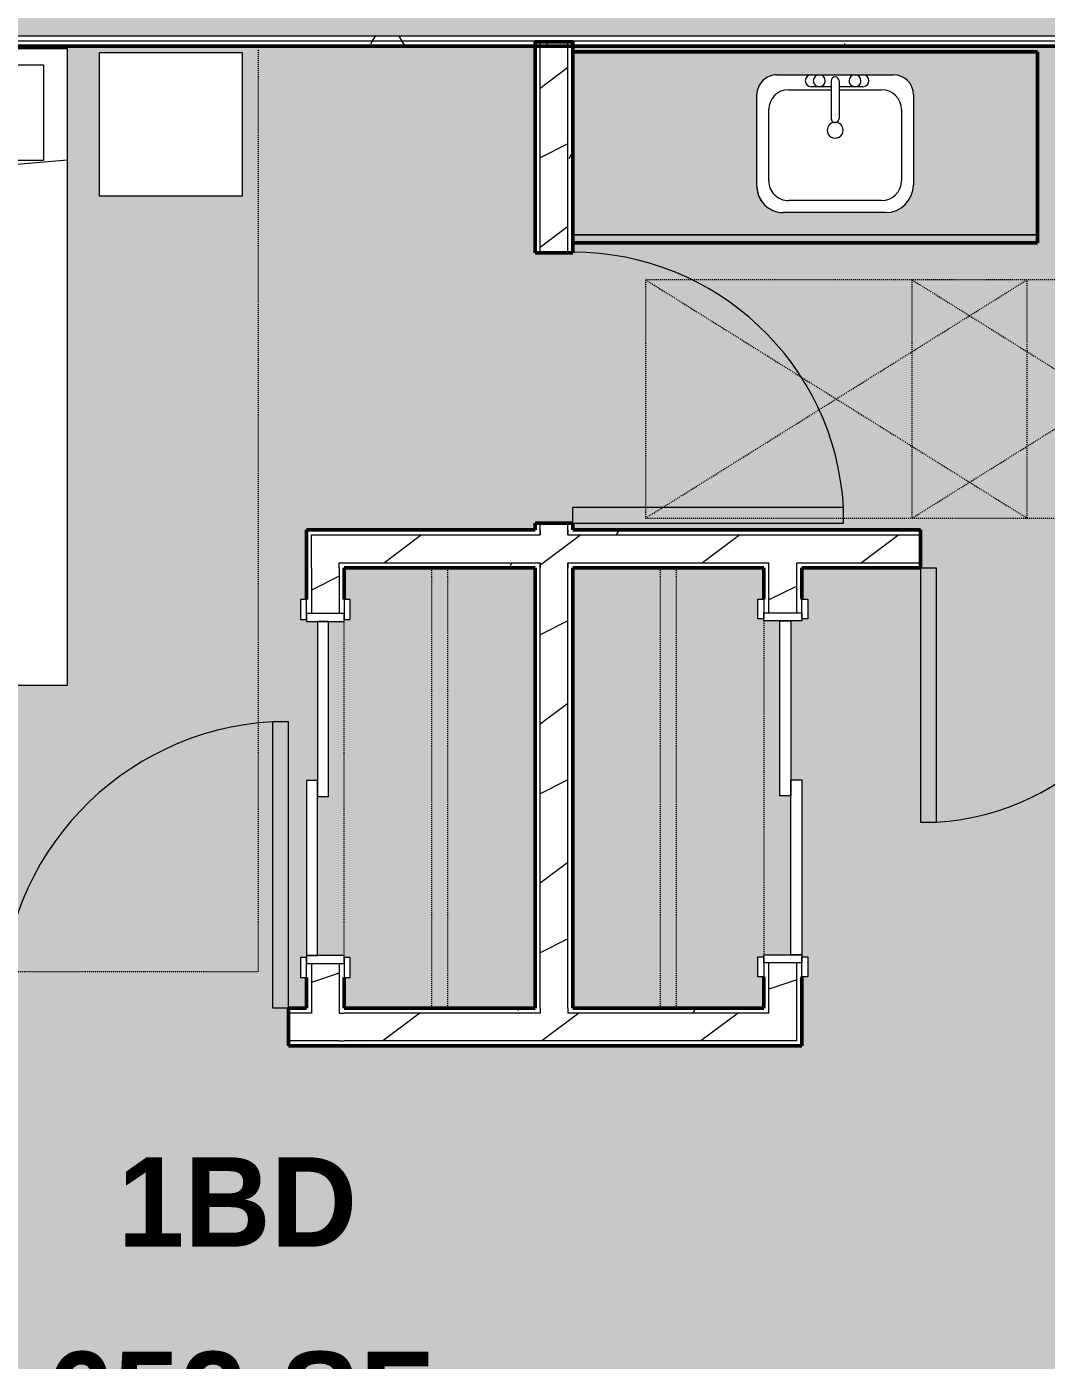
# Model space of a CAD drawing. Header units: inches. Extents: x -4294 to -464, y 9706 to 12475.
# Drawn here: x -3681 to -3552.9, y 10669.9 to 10837.6 of the extents above; entities that cross this region are included whole.
import ezdxf

# ---------------------------------------------------------------- set-up
doc = ezdxf.new("R2010")
doc.units = ezdxf.units.IN
doc.header["$MEASUREMENT"] = 0
doc.linetypes.add('Dash', pattern=[0.25, 0.125, -0.125])
for name, color, linetype, lineweight in [('0-1', 7, 'Continuous', 5), ('0-3', 90, 'Continuous', 13), ('A-ANNO-DIMS', 211, 'Continuous', 9), ('A-ANNO-DIMS-120', 211, 'Continuous', 9), ('A-AREA-IDEN', 2, 'Continuous', 9), ('A-AREA-PATT-6', 41, 'Continuous', 9), ('A-DOOR-1', 7, 'Continuous', 9), ('A-DOOR-2', 130, 'Continuous', 20), ('A-DOOR-FRAM-1', 130, 'Continuous', 20), ('A-GENM-HDLN-1', 7, 'Dash', 9), ('A-WALL', 113, 'Continuous', 13), ('A-WALL-3', 250, 'Continuous', 50), ('A-WALL-4', 90, 'Continuous', 13), ('A-WALL-PATT-1', 7, 'Continuous', 9), ('A-WALL-PATT-2', 8, 'Continuous', 9), ('A-WALL-PATT-5', 111, 'Continuous', 9), ('I-FURN-2', 7, 'Continuous', 9), ('I-FURN-HDLN-1', 7, 'Dash', 9), ('I-WALL-2', 2, 'Continuous', 50), ('P-SANR-FIXT-1', 7, 'Continuous', 9), ('Q-CASE-1', 53, 'Continuous', 9), ('Q-CASE-2', 250, 'Continuous', 50), ('Q-CASE-3', 7, 'Continuous', 9), ('Q-CASE-HDLN-1', 7, 'Dash', 9)]:
    doc.layers.add(name, color=color, linetype=linetype, lineweight=lineweight)
doc.styles.add('Century Gothic', font='ufonts.com_century-gothic.ttf', dxfattribs={"height": 11.25})
doc.styles.add('Century Gothic_B', font='GOTHICB.TTF', dxfattribs={"height": 11.25})
doc.dimstyles.new('OD__1_8__Tol__', dxfattribs={"dimscale": 12, "dimtxt": 11.746893, "dimasz": 1.25, "dimexe": 0.9375, "dimexo": 0.625, "dimgap": 0.15625, "dimtad": 1, "dimdec": 3, "dimrnd": 0.125, "dimzin": 3, "dimdsep": 46, "dimlunit": 4, "dimtxsty": 'Century Gothic', "dimblk1": 'OBLIQUE', "dimblk2": 'OBLIQUE', "dimsah": 1, "dimcen": 0.09, "dimdle": 0.9375, "dimazin": 0, "dimtfac": 1, "dimtdec": 4, "dimtix": 1, "dimtmove": 0, "dimatfit": 3, "dimfxl": 1, "dimtvp": 1, "dimtfill": 1, "dimfrac": 2, "dimtolj": 1, "dimtzin": 0, "dimarcsym": 2})
pattern_1 = [(0, (0, 0), (38.4, 9.6), [1.584, -27.216, 1.584, -27.216, -153.6]), (0, (0, 0), (38.4, 9.6), [-57.6, 1.584, -56.016, 1.584, -27.216, -67.2]), (0, (0, 0), (38.4, 9.6), [-144, 1.584, -17.616, 1.584, -46.416]), (120, (14.4, 4.8), (-27.513844, 28.4553755), [1.584, -27.216, 1.584, -27.216, -153.6]), (120, (14.4, 4.8), (-27.513844, 28.4553755), [-57.6, 1.584, -56.016, 1.584, -27.216, -67.2]), (120, (14.4, 4.8), (-27.513844, 28.4553755), [-144, 1.584, -17.616, 1.584, -46.416]), (240, (19.2, 24), (-10.886156, -38.0553755), [1.584, -27.216, 1.584, -27.216, -153.6]), (240, (19.2, 24), (-10.886156, -38.0553755), [-57.6, 1.584, -56.016, 1.584, -27.216, -67.2]), (240, (19.2, 24), (-10.886156, -38.0553755), [-144, 1.584, -17.616, 1.584, -46.416])]
pattern_2 = [(216.87, (7.997, 19.992), (59.9755286, 39.9843071), [9.996, -89.964]), (206.565, (19.992, 13.994), (-19.991807, -19.992219), [22.352, -22.352]), (198.435, (19.992, 3.998), (-39.983821, -19.991955), [12.644, -50.576])]

# ---------------------------------------------------------------- blocks, each defined once
blk = doc.blocks.new('Single-Flush - 32_ x 84_-1372862-FLOOR PLAN - 1ST FLOOR')
at = {"layer": 'A-DOOR-1'}
blk.add_arc((16, 2.37), 32.07, 93.5759, 180, dxfattribs=at)
at = {"layer": 'A-DOOR-2'}
for p, q in [((14, 2.37), (14, 34.38)), ((16, 34.38), (14, 34.38)), ((16, 2.37), (16, 34.38)), ((16, 2.37), (14, 2.37))]:
    blk.add_line(p, q, dxfattribs=at)
blk = doc.blocks.new('Bed-Standard - King 78_ x 80_-1242963-FLOOR PLAN - 1ST FLOOR')
at = {"layer": 'I-FURN-2'}
for p, q in [((49.69, 38.2), (-28.31, 38.2)), ((-28.31, 38.2), (-28.31, -41.8)), ((49.69, -41.8), (49.69, 38.2)), ((-25.31, 36.2), (-25.31, 24.2)), ((-25.31, 36.2), (46.69, 36.2)), ((46.69, 36.2), (46.69, 24.2)), ((49.69, 24.2), (-28.31, 17.63)), ((-25.31, 24.2), (46.69, 24.2)), ((-28.31, -41.8), (49.69, -41.8))]:
    blk.add_line(p, q, dxfattribs=at)
at = {"layer": 'I-FURN-HDLN-1'}
for p, q in [((-64.31, 38.2), (-64.31, -14.48)), ((73.69, -77.8), (73.69, 38.2)), ((-64.31, -21.24), (-64.31, -51.24)), ((-64.31, -58.68), (-64.31, -77.8)), ((-64.31, -77.8), (73.69, -77.8))]:
    blk.add_line(p, q, dxfattribs=at)
blk = doc.blocks.new('Table-Night Stand - 18_ x 18_ x 24_-1352623-FLOOR PLAN - 1ST FLOOR')
at = {"layer": 'I-FURN-2'}
for p, q in [((18.15, 18), (0.15, 18)), ((0.15, 18), (0.15, 0)), ((18.15, 0), (18.15, 18)), ((0.15, 0), (18.15, 0))]:
    blk.add_line(p, q, dxfattribs=at)
blk = doc.blocks.new('Single-Flush - 36_ x 84_-1372839-FLOOR PLAN - 1ST FLOOR')
at = {"layer": 'A-DOOR-1'}
blk.add_arc((18, 2.37), 36.07, 93.1789, 180, dxfattribs=at)
at = {"layer": 'A-DOOR-2'}
for p, q in [((16, 2.37), (16, 38.39)), ((18, 38.39), (16, 38.39)), ((18, 2.37), (18, 38.39)), ((18, 2.37), (16, 2.37))]:
    blk.add_line(p, q, dxfattribs=at)
blk = doc.blocks.new('FOLDING_SLIDING CLOSET - 42_ x 80_-1372832-FLOOR PLAN - 1ST FLOOR')
at = {"layer": 'A-DOOR-1'}
for p, q in [((-21.25, 3), (-23.75, 3)), ((-23.75, 3), (-23.75, 2.25)), ((-23.75, 2.25), (-21.25, 2.25)), ((-21.25, 2.25), (-21.25, 3)), ((23.75, 3), (21.25, 3)), ((21.25, 3), (21.25, 2.25)), ((21.25, 2.25), (23.75, 2.25)), ((23.75, 2.25), (23.75, 3)), ((-21.25, -2.5), (-23.75, -2.5)), ((-23.75, -2.5), (-23.75, -3.25)), ((-23.75, -3.25), (-21.25, -3.25)), ((-21.25, -3.25), (-21.25, -2.5)), ((23.75, -2.5), (21.25, -2.5)), ((21.25, -2.5), (21.25, -3.25)), ((21.25, -3.25), (23.75, -3.25)), ((23.75, -3.25), (23.75, -2.5))]:
    blk.add_line(p, q, dxfattribs=at)
at = {"layer": 'A-DOOR-2'}
for p, q in [((1, 2.25), (-21, 2.25)), ((-21, 2.25), (-21, 0.87)), ((1, 0.87), (1, 2.25)), ((-21, 0.87), (1, 0.87)), ((21, 0.87), (-1, 0.87)), ((-1, 0.87), (-1, -0.5)), ((21, -0.5), (21, 0.87)), ((-1, -0.5), (21, -0.5))]:
    blk.add_line(p, q, dxfattribs=at)
at = {"layer": 'A-DOOR-FRAM-1'}
for p, q in [((-21, 2.25), (-22, 2.25)), ((-22, 2.25), (-22, -2.5)), ((-21, -2.5), (-21, 2.25)), ((21, 2.25), (21, -2.5)), ((22, 2.25), (21, 2.25)), ((22, -2.5), (22, 2.25)), ((-22, -2.5), (-21, -2.5)), ((21, -2.5), (22, -2.5))]:
    blk.add_line(p, q, dxfattribs=at)
blk = doc.blocks.new('OD_CW_Closet - OD_CW_Closet-1896142-FLOOR PLAN - 1ST FLOOR')
at = {"layer": 'Q-CASE-HDLN-1'}
for p, q in [((0.74, -24), (0.74, 0)), ((0.74, 0), (4.61, 0)), ((7.36, 0), (49.36, 0)), ((52.11, 0), (56.11, 0)), ((56.11, 0), (56.11, -24)), ((0.74, -11), (56.11, -11)), ((0.74, -13), (56.11, -13)), ((56.11, -24), (0.74, -24))]:
    blk.add_line(p, q, dxfattribs=at)
blk = doc.blocks.new('FOLDING_SLIDING CLOSET - 42_ x 80_-1372841-FLOOR PLAN - 1ST FLOOR')
at = {"layer": 'A-DOOR-1'}
for p, q in [((-23.75, 3.25), (-21.25, 3.25)), ((-23.75, 2.5), (-23.75, 3.25)), ((-21.25, 2.5), (-23.75, 2.5)), ((-21.25, 3.25), (-21.25, 2.5)), ((21.25, 3.25), (23.75, 3.25)), ((21.25, 2.5), (21.25, 3.25)), ((23.75, 2.5), (21.25, 2.5)), ((23.75, 3.25), (23.75, 2.5)), ((-23.75, -2.25), (-21.25, -2.25)), ((-23.75, -3), (-23.75, -2.25)), ((-21.25, -3), (-23.75, -3)), ((-21.25, -2.25), (-21.25, -3)), ((21.25, -2.25), (23.75, -2.25)), ((21.25, -3), (21.25, -2.25)), ((23.75, -3), (21.25, -3)), ((23.75, -2.25), (23.75, -3))]:
    blk.add_line(p, q, dxfattribs=at)
at = {"layer": 'A-DOOR-2'}
for p, q in [((-1, 0.5), (21, 0.5)), ((-1, -0.88), (-1, 0.5)), ((21, 0.5), (21, -0.88)), ((-21, -0.88), (1, -0.88)), ((-21, -2.25), (-21, -0.88)), ((21, -0.88), (-1, -0.88)), ((1, -0.88), (1, -2.25)), ((1, -2.25), (-21, -2.25))]:
    blk.add_line(p, q, dxfattribs=at)
at = {"layer": 'A-DOOR-FRAM-1'}
for p, q in [((-22, 2.5), (-21, 2.5)), ((-22, -2.25), (-22, 2.5)), ((-21, 2.5), (-21, -2.25)), ((21, 2.5), (22, 2.5)), ((21, -2.25), (21, 2.5)), ((22, 2.5), (22, -2.25)), ((-21, -2.25), (-22, -2.25)), ((22, -2.25), (21, -2.25))]:
    blk.add_line(p, q, dxfattribs=at)
blk = doc.blocks.new('OD_CW_Closet - OD_CW_Closet-V16-FLOOR PLAN - 1ST FLOOR')
at = {"layer": 'Q-CASE-HDLN-1'}
for p, q in [((0.74, -24), (0.74, 0)), ((0.74, 0), (56.11, 0)), ((56.11, 0), (56.11, -24)), ((0.74, -11), (56.11, -11)), ((0.74, -13), (56.11, -13)), ((4.68, -24), (0.74, -24)), ((49.43, -24), (7.43, -24)), ((56.11, -24), (52.18, -24))]:
    blk.add_line(p, q, dxfattribs=at)
blk = doc.blocks.new('M_Sink Vanity-Square - 500 x 440mm-1372835-FLOOR PLAN - 1ST FLOOR')
at = {"layer": 'P-SANR-FIXT-1'}
for p, q in [((-5.72, 10.23), (7.14, 10.23)), ((-5.72, 10.23), (7.14, 10.23)), ((-5.22, 8.73), (6.46, 8.73)), ((-9.22, -4.59), (-9.22, 6.73)), ((-9.22, -4.59), (-9.22, 6.73)), ((10.46, 6.91), (10.46, -4.59)), ((10.46, 6.91), (10.46, -4.59)), ((-7.72, -2.72), (-7.72, 6.23)), ((8.96, 6.23), (8.96, -2.72)), ((0.12, -6.33), (0.12, -1.59)), ((1.12, -6.33), (1.12, -1.59)), ((0.12, -5.22), (-5.22, -5.22)), ((-2.88, -5.59), (0.12, -5.59)), ((6.46, -5.22), (1.12, -5.22)), ((1.12, -5.59), (3.62, -5.59)), ((7.96, -7.09), (-6.72, -7.09)), ((7.96, -7.09), (-6.72, -7.09)), ((3.62, -7.09), (-2.88, -7.09))]:
    blk.add_line(p, q, dxfattribs=at)
for centre, radius, start, end in [((-5.72, 6.73), 3.5, 90, 180), ((-5.72, 6.73), 3.5, 90, 180), ((7.14, 6.91), 3.32, 0, 90), ((7.14, 6.91), 3.32, 360, 90), ((-5.22, 6.23), 2.5, 90, 180), ((6.46, 6.23), 2.5, 360, 90), ((0.62, -0.13), 1, 360, 180), ((0.62, -0.13), 1, 180, 0), ((0.62, -1.59), 0.5, 360, 180), ((-5.22, -2.72), 2.5, 180, 270), ((6.46, -2.72), 2.5, 270, 360), ((-6.72, -4.59), 2.5, 180, 270), ((-6.72, -4.59), 2.5, 180, 270), ((7.96, -4.59), 2.5, 270, 0), ((7.96, -4.59), 2.5, 270, 0), ((-2.88, -6.34), 0.75, 90, 270), ((-1.88, -6.34), 0.75, 360, 180), ((-1.88, -6.34), 0.75, 180, 0), ((0.62, -6.33), 0.5, 180, 0), ((2.62, -6.34), 0.75, 0, 180), ((2.62, -6.34), 0.75, 180, 0), ((3.62, -6.34), 0.75, 270, 90)]:
    blk.add_arc(centre, radius, start, end, dxfattribs=at)
blk = doc.blocks.new('OD_CW_Base Cabinet - OD_CW_Base Cabinet-V77-FLOOR PLAN - 1ST FLOOR')
at = {"layer": 'Q-CASE-1'}
h = blk.add_hatch(color=256, dxfattribs=at)
h.paths.add_polyline_path([(0.74, 1), (59.14, 1), (59.14, 24), (0.74, 24), (0.74, 3.8)], flags=0)
h.paths.add_polyline_path([(40.03, 3.8), (27.17, 3.8), (26.31, 3.92), (25.51, 4.25), (24.82, 4.77), (24.29, 5.46), (23.96, 6.26), (23.85, 7.12), (23.85, 18.63), (23.93, 19.27), (24.18, 19.88), (24.58, 20.39), (25.1, 20.79), (25.7, 21.04), (26.35, 21.13), (41.03, 21.13), (41.68, 21.04), (42.28, 20.79), (42.8, 20.39), (43.2, 19.88), (43.45, 19.27), (43.53, 18.63), (43.53, 7.3), (43.41, 6.4), (43.06, 5.55), (42.51, 4.83), (41.78, 4.27), (40.94, 3.92)], flags=0)
blk.add_hatch(color=256, dxfattribs=at).paths.add_polyline_path([(53.08, 0), (59.14, 0), (59.14, 1), (0.74, 1), (0.74, 0)], flags=0)
at = {"layer": 'Q-CASE-2'}
for p, q in [((59.14, 24), (0.74, 24)), ((59.14, 0), (59.14, 24)), ((0.74, 0), (59.14, 0))]:
    blk.add_line(p, q, dxfattribs=at)
at = {"layer": 'Q-CASE-3'}
for p, q in [((0.74, 24), (59.14, 24)), ((59.14, 24), (59.14, 1)), ((0.74, 1), (59.14, 1)), ((59.14, 1), (0.74, 1)), ((59.14, 0), (0.74, 0)), ((59.14, 1), (59.14, 0))]:
    blk.add_line(p, q, dxfattribs=at)
blk = doc.blocks.new('ADA Clearances - 30_x48_-V73-FLOOR PLAN - 1ST FLOOR')
at = {"layer": 'A-GENM-HDLN-1'}
for p, q in [((15, -24), (-15, 24)), ((-15, -24), (15, 24)), ((15, 24), (-15, 24)), ((-15, 24), (-15, 14.12)), ((15, -24), (15, 24)), ((-15, 5.48), (-15, -24)), ((-15, -24), (15, -24))]:
    blk.add_line(p, q, dxfattribs=at)
blk = doc.blocks.new('ADA Clearances - 30_x48_-V32-FLOOR PLAN - 1ST FLOOR')
at = {"layer": 'A-GENM-HDLN-1'}
for p, q in [((15, -24), (-15, 24)), ((-15, -24), (15, 24)), ((15, 24), (-15, 24)), ((-15, 24), (-15, -24)), ((15, -24), (15, 24)), ((-15, -24), (15, -24))]:
    blk.add_line(p, q, dxfattribs=at)
blk = doc.blocks.new('Single-Flush - 34_ x 84_-1372840-FLOOR PLAN - 1ST FLOOR')
at = {"layer": 'A-DOOR-1'}
blk.add_arc((17, 2.37), 34.07, 93.3657, 180, dxfattribs=at)
at = {"layer": 'A-DOOR-2'}
for p, q in [((15, 2.37), (15, 36.38)), ((17, 36.38), (15, 36.38)), ((17, 2.37), (17, 36.38)), ((17, 2.37), (15, 2.37))]:
    blk.add_line(p, q, dxfattribs=at)
blk = doc.blocks.new('CTR - 1st Phase - Unit Layouts_rvt-1-FLOOR PLAN - 1ST FLOOR')
at = {"layer": 'A-WALL-PATT-1'}
h = blk.add_hatch(dxfattribs=at)
h.set_pattern_fill('FP_3', color=256, style=0, pattern_type=2)
h.set_pattern_definition(pattern_1)
h.paths.add_polyline_path([(-3612.37, 10714.22), (-3612.37, 10769.59), (-3613, 10769.59), (-3613, 10714.22)], flags=0)
h.paths.add_polyline_path([(-3612.37, 10774.34), (-3612.37, 10775.2), (-3613, 10775.2), (-3613, 10774.34)], flags=0)
h.paths.add_polyline_path([(-3613, 10809.2), (-3612.37, 10809.2), (-3612.37, 10835.19), (-3613, 10835.19), (-3613, 10810.45)], flags=0)
h = blk.add_hatch(dxfattribs=at)
h.set_pattern_fill('FP_3', color=256, style=0, pattern_type=2)
h.set_pattern_definition(pattern_1)
h.paths.add_polyline_path([(-3645.87, 10773.72), (-3616.5, 10773.72), (-3616.5, 10774.34), (-3645.87, 10774.34)], flags=0)
h.paths.add_polyline_path([(-3613, 10773.72), (-3568.7, 10773.72), (-3568.7, 10774.34), (-3613, 10774.34)], flags=0)
h.paths.add_polyline_path([(-3484.7, 10773.72), (-3483.97, 10773.73), (-3483.97, 10774.34), (-3536.7, 10774.34), (-3536.7, 10773.72), (-3491.2, 10773.72)], flags=0)
h = blk.add_hatch(dxfattribs=at)
h.set_pattern_fill('FP_3', color=256, style=0, pattern_type=2)
h.set_pattern_definition(pattern_1)
h.paths.add_polyline_path([(-3641.12, 10769.59), (-3616.5, 10769.59), (-3616.5, 10770.22), (-3641.75, 10770.22), (-3641.75, 10769.59)], flags=0)
h.paths.add_polyline_path([(-3568.7, 10769.59), (-3568.7, 10770.22), (-3584.25, 10770.22), (-3584.25, 10769.59), (-3583.62, 10769.59)], flags=0)
h.paths.add_polyline_path([(-3613, 10769.59), (-3587.75, 10769.59), (-3587.75, 10770.22), (-3613, 10770.22)], flags=0)
h.paths.add_polyline_path([(-3483.97, 10769.59), (-3483.97, 10770.22), (-3517.65, 10770.22), (-3517.65, 10769.59), (-3484.7, 10769.59)], flags=0)
h.paths.add_polyline_path([(-3521.77, 10769.59), (-3521.15, 10769.59), (-3521.15, 10770.22), (-3536.7, 10770.22), (-3536.7, 10769.59)], flags=0)
h = blk.add_hatch(dxfattribs=at)
h.set_pattern_fill('FP_3', color=256, style=0, pattern_type=2)
h.set_pattern_definition(pattern_1)
h.paths.add_polyline_path([(-3583.62, 10709.47), (-3583.62, 10719.91), (-3584.25, 10719.91), (-3584.25, 10709.47)], flags=0)
h.paths.add_polyline_path([(-3584.25, 10763.91), (-3583.62, 10763.91), (-3583.62, 10769.59), (-3584.25, 10769.57), (-3584.25, 10765.66)], flags=0)
h = blk.add_hatch(dxfattribs=at)
h.set_pattern_fill('FP_3', color=256, style=0, pattern_type=2)
h.set_pattern_definition(pattern_1)
h.paths.add_polyline_path([(-3808.11, 10713.59), (-3684.12, 10713.59), (-3684.12, 10714.22), (-3822.41, 10714.22), (-3822.41, 10713.59), (-3821.95, 10713.59)], flags=0)
h.paths.add_polyline_path([(-3645.87, 10713.59), (-3645.25, 10713.59), (-3645.25, 10714.22), (-3648.12, 10714.22), (-3648.12, 10713.59)], flags=0)
h = blk.add_hatch(dxfattribs=at)
h.set_pattern_fill('FP_3', color=256, style=0, pattern_type=2)
h.set_pattern_definition(pattern_1)
h.paths.add_polyline_path([(-3641.12, 10713.59), (-3616.5, 10713.59), (-3616.5, 10714.22), (-3641.12, 10714.22)], flags=0)
h.paths.add_polyline_path([(-3612.37, 10713.59), (-3588.37, 10713.59), (-3588.37, 10714.22), (-3613, 10714.22), (-3613, 10713.59)], flags=0)
h = blk.add_hatch(dxfattribs=at)
h.set_pattern_fill('FP_3', color=256, style=0, pattern_type=2)
h.set_pattern_definition(pattern_1)
h.paths.add_polyline_path([(-3822.41, 10709.47), (-3684.12, 10709.47), (-3684.12, 10710.09), (-3822.41, 10710.09)], flags=0)
h.paths.add_polyline_path([(-3645.87, 10709.47), (-3641.12, 10709.47), (-3641.12, 10710.09), (-3648.12, 10710.09), (-3648.12, 10709.47)], flags=0)
h = blk.add_hatch(dxfattribs=at)
h.set_pattern_fill('FP_3', color=256, style=0, pattern_type=2)
h.set_pattern_definition(pattern_1)
h.paths.add_polyline_path([(-3588.37, 10709.47), (-3584.25, 10709.47), (-3584.25, 10710.09), (-3641.12, 10710.09), (-3641.12, 10709.47), (-3613, 10709.47)], flags=0)
at = {"layer": 'A-WALL-PATT-2'}
h = blk.add_hatch(dxfattribs=at)
h.set_pattern_fill('FP_7', color=256, style=0, pattern_type=2)
h.set_pattern_definition(pattern_2)
h.paths.add_polyline_path([(-3616.5, 10713.59), (-3613, 10713.59), (-3613, 10770.22), (-3616.5, 10770.22), (-3616.5, 10714.09)], flags=0)
h.paths.add_polyline_path([(-3616.5, 10773.72), (-3613, 10773.72), (-3613, 10775.2), (-3616.5, 10775.2), (-3616.5, 10774.34)], flags=0)
h.paths.add_polyline_path([(-3616.5, 10809.2), (-3613, 10809.2), (-3613, 10835.19), (-3616.5, 10835.19)], flags=0)
h = blk.add_hatch(dxfattribs=at)
h.set_pattern_fill('FP_7', color=256, style=0, pattern_type=2)
h.set_pattern_definition(pattern_2)
h.paths.add_polyline_path([(-3641.75, 10770.22), (-3568.7, 10770.22), (-3568.7, 10773.72), (-3645.25, 10773.72), (-3645.25, 10770.22)], flags=0)
h.paths.add_polyline_path([(-3484.7, 10770.22), (-3482.72, 10770.22), (-3482.72, 10773.72), (-3536.7, 10773.72), (-3536.7, 10770.22), (-3491.2, 10770.22)], flags=0)
h = blk.add_hatch(dxfattribs=at)
h.set_pattern_fill('FP_7', color=256, style=0, pattern_type=2)
h.set_pattern_definition(pattern_2)
h.paths.add_polyline_path([(-3645.25, 10713.59), (-3641.75, 10713.59), (-3641.75, 10719.84), (-3645.25, 10719.84), (-3645.25, 10714.22)], flags=0)
h.paths.add_polyline_path([(-3645.25, 10763.84), (-3641.75, 10763.84), (-3641.75, 10770.22), (-3645.25, 10770.22), (-3645.25, 10769.59)], flags=0)
h = blk.add_hatch(dxfattribs=at)
h.set_pattern_fill('FP_7', color=256, style=0, pattern_type=2)
h.set_pattern_definition(pattern_2)
h.paths.add_polyline_path([(-3584.25, 10710.09), (-3584.25, 10719.91), (-3587.75, 10719.91), (-3587.75, 10710.09)], flags=0)
h.paths.add_polyline_path([(-3586.37, 10763.91), (-3584.25, 10763.91), (-3584.25, 10770.22), (-3587.75, 10770.22), (-3587.75, 10763.91)], flags=0)
h = blk.add_hatch(dxfattribs=at)
h.set_pattern_fill('FP_7', color=256, style=0, pattern_type=2)
h.set_pattern_definition(pattern_2)
h.paths.add_polyline_path([(-3822.41, 10710.09), (-3684.12, 10710.09), (-3684.12, 10713.59), (-3822.41, 10713.59)], flags=0)
h.paths.add_polyline_path([(-3644.5, 10710.09), (-3641.75, 10710.09), (-3641.75, 10713.59), (-3648.12, 10713.59), (-3648.12, 10710.09), (-3645.87, 10710.09)], flags=0)
h = blk.add_hatch(dxfattribs=at)
h.set_pattern_fill('FP_7', color=256, style=0, pattern_type=2)
h.set_pattern_definition(pattern_2)
h.paths.add_polyline_path([(-3613, 10710.09), (-3587.75, 10710.1), (-3587.75, 10713.59), (-3641.75, 10713.58), (-3641.75, 10710.09), (-3615.16, 10710.09)], flags=0)
at = {"layer": 'A-WALL-3'}
for p, q in [((-3617.12, 10835.7), (-3617.12, 10809.2)), ((-3612.37, 10835.7), (-3617.12, 10835.7)), ((-3612.37, 10809.2), (-3612.37, 10835.7)), ((-3617.12, 10809.2), (-3612.37, 10809.2)), ((-3617.12, 10774.34), (-3645.87, 10774.34)), ((-3645.87, 10774.34), (-3645.87, 10773.72)), ((-3617.12, 10775.2), (-3617.12, 10774.34)), ((-3612.37, 10775.2), (-3617.12, 10775.2)), ((-3612.37, 10774.34), (-3612.37, 10775.2)), ((-3568.7, 10774.34), (-3612.37, 10774.34)), ((-3568.7, 10769.59), (-3568.7, 10774.34)), ((-3645.87, 10773.72), (-3645.87, 10769.59)), ((-3645.87, 10769.59), (-3645.87, 10765.59)), ((-3641.12, 10769.59), (-3617.12, 10769.59)), ((-3641.12, 10765.59), (-3641.12, 10769.59)), ((-3617.12, 10769.59), (-3617.12, 10714.22)), ((-3612.37, 10769.59), (-3588.37, 10769.59)), ((-3612.37, 10714.22), (-3612.37, 10769.59)), ((-3588.37, 10769.59), (-3588.37, 10765.66)), ((-3583.62, 10765.66), (-3583.62, 10769.59)), ((-3583.62, 10769.59), (-3568.7, 10769.59)), ((-3645.87, 10718.09), (-3645.87, 10714.22)), ((-3641.12, 10714.22), (-3641.12, 10718.09)), ((-3588.37, 10718.16), (-3588.37, 10714.22)), ((-3583.62, 10709.47), (-3583.62, 10718.16)), ((-3645.87, 10714.22), (-3648.12, 10714.22)), ((-3648.12, 10714.22), (-3648.12, 10709.47)), ((-3617.12, 10714.22), (-3641.12, 10714.22)), ((-3588.37, 10714.22), (-3612.37, 10714.22)), ((-3648.12, 10709.47), (-3641.12, 10709.47)), ((-3641.12, 10709.47), (-3588.37, 10709.47)), ((-3588.37, 10709.47), (-3584.25, 10709.47)), ((-3584.25, 10709.47), (-3583.62, 10709.47))]:
    blk.add_line(p, q, dxfattribs=at)
at = {"layer": 'A-WALL-4'}
for p, q in [((-3616.5, 10809.2), (-3616.5, 10835.7)), ((-3613, 10809.2), (-3613, 10835.7)), ((-3616.5, 10774.34), (-3616.5, 10775.2)), ((-3616.5, 10773.72), (-3616.5, 10774.34)), ((-3616.5, 10774.34), (-3616.5, 10773.72)), ((-3613, 10774.34), (-3613, 10775.2)), ((-3613, 10774.34), (-3613, 10773.72)), ((-3613, 10773.72), (-3613, 10774.34)), ((-3645.25, 10773.72), (-3616.5, 10773.72)), ((-3645.25, 10770.22), (-3645.25, 10773.72)), ((-3613, 10773.72), (-3568.7, 10773.72)), ((-3645.25, 10769.59), (-3645.25, 10770.22)), ((-3645.25, 10769.59), (-3645.25, 10763.84)), ((-3641.75, 10770.22), (-3616.5, 10770.22)), ((-3641.75, 10769.59), (-3641.75, 10770.22)), ((-3641.75, 10769.59), (-3641.75, 10763.84)), ((-3616.5, 10769.59), (-3616.5, 10770.22)), ((-3616.5, 10770.22), (-3616.5, 10769.59)), ((-3616.5, 10714.22), (-3616.5, 10769.59)), ((-3613, 10770.22), (-3613, 10769.59)), ((-3613, 10770.22), (-3587.75, 10770.22)), ((-3613, 10769.59), (-3613, 10770.22)), ((-3613, 10714.22), (-3613, 10769.59)), ((-3587.75, 10769.59), (-3587.75, 10770.22)), ((-3587.75, 10763.91), (-3587.75, 10769.59)), ((-3584.25, 10769.59), (-3584.25, 10770.22)), ((-3584.25, 10770.22), (-3568.7, 10770.22)), ((-3584.25, 10763.91), (-3584.25, 10769.59)), ((-3645.25, 10719.84), (-3645.25, 10714.22)), ((-3641.75, 10719.84), (-3641.75, 10714.22)), ((-3587.75, 10713.59), (-3587.75, 10719.91)), ((-3584.25, 10710.09), (-3584.25, 10719.91)), ((-3645.25, 10714.22), (-3645.25, 10713.59)), ((-3641.75, 10714.22), (-3641.75, 10713.59)), ((-3616.5, 10714.22), (-3616.5, 10713.59)), ((-3613, 10714.22), (-3613, 10713.59)), ((-3645.25, 10713.59), (-3648.12, 10713.59)), ((-3641.75, 10713.59), (-3641.12, 10713.59)), ((-3616.5, 10713.59), (-3641.12, 10713.59)), ((-3588.37, 10713.59), (-3613, 10713.59)), ((-3587.75, 10713.59), (-3588.37, 10713.59)), ((-3641.75, 10710.09), (-3648.12, 10710.09)), ((-3641.75, 10710.09), (-3641.12, 10710.09)), ((-3588.37, 10710.09), (-3641.12, 10710.09)), ((-3587.75, 10710.09), (-3588.37, 10710.09)), ((-3584.25, 10710.09), (-3587.75, 10710.09))]:
    blk.add_line(p, q, dxfattribs=at)
at = {"layer": '0-3'}
for name, p in [('Bed-Standard - King 78_ x 80_-1242963-FLOOR PLAN - 1ST FLOOR', (-3725.61, 10796.64)), ('Table-Night Stand - 18_ x 18_ x 24_-1352623-FLOOR PLAN - 1ST FLOOR', (-3672.07, 10816.34)), ('OD_CW_Base Cabinet - OD_CW_Base Cabinet-V77-FLOOR PLAN - 1ST FLOOR', (-3613.11, 10810.45)), ('Single-Flush - 36_ x 84_-1372839-FLOOR PLAN - 1ST FLOOR', (-3666.12, 10711.84))]:
    blk.add_blockref(name, p, dxfattribs=at)
for name, p, rotation in [('M_Sink Vanity-Square - 500 x 440mm-1372835-FLOOR PLAN - 1ST FLOOR', (-3578.8, 10824.48), 180), ('Single-Flush - 34_ x 84_-1372840-FLOOR PLAN - 1ST FLOOR', (-3614.75, 10792.2), 269.9999999999977), ('ADA Clearances - 30_x48_-V32-FLOOR PLAN - 1ST FLOOR', (-3579.27, 10790.81), 270.0000000000299), ('ADA Clearances - 30_x48_-V73-FLOOR PLAN - 1ST FLOOR', (-3545.77, 10790.81), 270.0000000000299), ('OD_CW_Closet - OD_CW_Closet-1896142-FLOOR PLAN - 1ST FLOOR', (-3641.12, 10713.48), 89.99999999999663), ('OD_CW_Closet - OD_CW_Closet-V16-FLOOR PLAN - 1ST FLOOR', (-3612.37, 10713.48), 89.99999999999663), ('Single-Flush - 32_ x 84_-1372862-FLOOR PLAN - 1ST FLOOR', (-3552.7, 10771.97), 180), ('FOLDING_SLIDING CLOSET - 42_ x 80_-1372832-FLOOR PLAN - 1ST FLOOR', (-3643.62, 10741.84), 90.00000000000065), ('FOLDING_SLIDING CLOSET - 42_ x 80_-1372841-FLOOR PLAN - 1ST FLOOR', (-3585.87, 10741.91), 90.00000000000053)]:
    blk.add_blockref(name, p, dxfattribs=dict(at, rotation=rotation))
blk = doc.blocks.new('DIMBLOCK16-FLOOR PLAN - 1ST FLOOR')
at = {"layer": 'A-ANNO-DIMS-120'}
for p, q in [((-3828.32, 11545.4), (-3828.32, 10269.06)), ((-3828.32, 10280.31), (-3828.32, 11545.4)), ((-3338.72, 10283.41), (-3338.72, 10269.06)), ((-3338.72, 10280.31), (-3338.72, 10283.41)), ((-3839.57, 10280.31), (-3338.72, 10280.31))]:
    blk.add_line(p, q, dxfattribs=at)
at = {"layer": 'A-ANNO-DIMS-120', "lineweight": 50}
for p, q in [((-3828.32, 10280.31), (-3820.82, 10287.81)), ((-3338.72, 10280.31), (-3331.22, 10287.81)), ((-3828.32, 10280.31), (-3835.82, 10272.81)), ((-3338.72, 10280.31), (-3346.22, 10272.81))]:
    blk.add_line(p, q, dxfattribs=at)
at = {"layer": 'A-ANNO-DIMS-120', "color": 0, "insert": (-3621.93, 10296.6), "char_height": 11.25, "width": 92.1851, "attachment_point": 1, "line_spacing_factor": 0.984502, "style": 'Century Gothic', "bg_fill": 3, "box_fill_scale": 1.25, "bg_fill_color": 256, "bg_fill_true_color": 13158600, "bg_fill_transparency": 0}
blk.add_mtext('40\' - 9 5/8"', dxfattribs=at)
blk = doc.blocks.new('_Oblique')
at = {"color": 0, "linetype": 'ByBlock', "lineweight": -2}
blk.add_line((-0.5, -0.5), (0.5, 0.5), dxfattribs=at)

msp = doc.modelspace()

# ---------------------------------------------------------------- hatches: boundary and pattern name
at = {"layer": 'A-AREA-PATT-6'}
h = msp.add_hatch(color=256, dxfattribs=at)
h.paths.add_polyline_path([(-3822.1987, 10553.1894), (-3788.6207, 10553.1894), (-3788.6207, 10568.8445), (-3770.6207, 10568.8445), (-3770.6207, 10564.8445), (-3734.6207, 10564.8445), (-3734.6207, 10568.8445), (-3716.6207, 10568.8445), (-3716.6207, 10553.1894), (-3591.9737, 10553.1894), (-3591.9737, 10563.0413), (-3602.4216, 10563.0413), (-3602.4216, 10579.5413), (-3591.9737, 10579.5413), (-3591.9737, 10591.0413), (-3602.4216, 10591.0413), (-3602.4216, 10607.5413), (-3591.9737, 10607.5413), (-3591.9737, 10619.0413), (-3602.4216, 10619.0413), (-3602.4216, 10635.5413), (-3591.9737, 10635.5413), (-3591.9737, 10662.0228), (-3555.9737, 10662.0228), (-3555.9737, 10649.4695), (-3553.6895, 10649.4695), (-3553.4927, 10649.2727), (-3553.4927, 10648.3766), (-3553.2427, 10648.3766), (-3553.2427, 10644.612), (-3552.9927, 10644.612), (-3552.9927, 10642.7105), (-3553.2427, 10642.7105), (-3553.2427, 10633.3195), (-3552.9927, 10633.3195), (-3552.9927, 10632.7289), (-3553.2427, 10632.7289), (-3553.2427, 10632.1384), (-3552.9927, 10632.1384), (-3552.9927, 10631.5478), (-3553.2427, 10631.5478), (-3553.2427, 10630.9573), (-3552.9927, 10630.9573), (-3552.9927, 10630.3667), (-3553.2427, 10630.3667), (-3553.2427, 10629.7762), (-3552.9927, 10629.7762), (-3552.9927, 10629.1856), (-3553.2427, 10629.1856), (-3553.2427, 10626.5625), (-3553.4927, 10626.5414), (-3553.5147, 10625.6131), (-3553.5503, 10625.5272), (-3553.6895, 10625.4695), (-3555.9737, 10625.4695), (-3555.9737, 10553.1894), (-3507.9737, 10553.1894), (-3507.9737, 10606.6978), (-3516.3237, 10606.6978), (-3516.3237, 10642.4478), (-3486.3237, 10642.4478), (-3486.3237, 10606.6978), (-3483.9737, 10606.6978), (-3483.9737, 10643.1894), (-3504.9237, 10643.1894), (-3504.9016, 10671.3894), (-3502.9862, 10671.3894), (-3502.9862, 10672.0144), (-3501.9237, 10672.0144), (-3501.9237, 10706.7644), (-3502.9862, 10706.7644), (-3502.9862, 10707.3894), (-3504.9237, 10707.3894), (-3504.9237, 10710.8978), (-3521.7737, 10710.8978), (-3521.7737, 10737.8986), (-3517.0237, 10737.8445), (-3517.0237, 10715.6478), (-3504.9237, 10715.6478), (-3504.9016, 10716.3894), (-3483.9737, 10716.3894), (-3483.9737, 10769.5945), (-3517.0237, 10769.5945), (-3517.0237, 10767.8986), (-3521.7737, 10767.8986), (-3521.7737, 10769.5945), (-3536.6987, 10769.5945), (-3536.6987, 10774.3445), (-3483.9737, 10774.3445), (-3483.9737, 10807.1869), (-3519.9737, 10807.1869), (-3519.9737, 10812.3119), (-3515.2237, 10812.3119), (-3515.2237, 10811.9369), (-3483.9737, 10811.9369), (-3483.9737, 10835.1894), (-3515.2237, 10835.1894), (-3515.2237, 10832.3119), (-3519.9737, 10832.3119), (-3519.9737, 10835.1894), (-3612.3737, 10835.1894), (-3612.3737, 10834.4478), (-3553.9737, 10834.4478), (-3553.9737, 10810.4478), (-3612.3737, 10810.4478), (-3612.3737, 10809.1978), (-3617.1237, 10809.1978), (-3617.1237, 10835.1894), (-3822.1987, 10835.1894), (-3822.1987, 10782.1603), (-3789.9237, 10782.1603), (-3789.9237, 10775.3978), (-3794.6737, 10775.3978), (-3794.6737, 10777.4103), (-3822.1987, 10777.4103), (-3822.1987, 10714.2195), (-3794.6737, 10714.2195), (-3794.6737, 10717.9603), (-3789.9237, 10717.9603), (-3789.9237, 10714.2195), (-3684.1237, 10714.2195), (-3684.1237, 10709.4695), (-3822.1987, 10709.4695), (-3822.1987, 10578.0786)], flags=0)
h.paths.add_polyline_path([(-3704.1309, 10565.7945), (-3704.1309, 10571.7945), (-3705.1309, 10571.7945), (-3705.1309, 10607.7945), (-3704.1309, 10607.7945), (-3704.1309, 10613.7945), (-3669.1309, 10613.7945), (-3669.1309, 10565.7945), (-3697.8528, 10565.7945)], flags=0)
h.paths.add_polyline_path([(-3720.1309, 10617.1195), (-3792.1309, 10617.1195), (-3792.1309, 10618.1195), (-3798.1309, 10618.1195), (-3798.1309, 10653.1195), (-3714.1309, 10653.1195), (-3714.1309, 10618.1195), (-3720.1309, 10618.1195)], flags=0)
h.paths.add_polyline_path([(-3517.6487, 10705.6394), (-3540.9237, 10705.6394), (-3540.9237, 10707.3894), (-3504.9237, 10707.3894), (-3504.9237, 10705.6394), (-3517.3377, 10705.6394)], flags=0)
h.paths.add_polyline_path([(-3645.2487, 10709.4695), (-3648.1237, 10709.4695), (-3648.1237, 10714.2195), (-3645.8737, 10714.2195), (-3645.8737, 10718.0945), (-3646.6237, 10718.0945), (-3646.6237, 10720.5945), (-3645.8737, 10720.5945), (-3645.8737, 10742.8445), (-3644.4987, 10742.8445), (-3644.4987, 10762.8445), (-3645.8737, 10762.8445), (-3645.8737, 10763.0945), (-3646.6237, 10763.0945), (-3646.6237, 10765.5945), (-3645.8737, 10765.5945), (-3645.8737, 10774.3445), (-3617.1237, 10774.3445), (-3617.1237, 10775.1978), (-3612.3737, 10775.1978), (-3612.3737, 10774.3445), (-3568.6987, 10774.3445), (-3568.6987, 10769.5945), (-3583.6237, 10769.5945), (-3583.6237, 10765.657), (-3582.8737, 10765.657), (-3582.8737, 10763.157), (-3583.6237, 10763.157), (-3583.6237, 10762.907), (-3584.9987, 10762.907), (-3584.9987, 10742.907), (-3583.6237, 10742.907), (-3583.576, 10720.657), (-3582.8737, 10720.657), (-3582.8737, 10718.157), (-3583.6237, 10718.157), (-3583.6237, 10709.4695), (-3644.4987, 10709.4695)], flags=0)
h.paths.add_polyline_path([(-3612.3737, 10714.2195), (-3588.3737, 10714.2195), (-3588.3737, 10718.157), (-3589.1237, 10718.157), (-3589.1237, 10720.657), (-3588.3737, 10720.657), (-3588.3737, 10720.907), (-3584.9987, 10720.907), (-3584.9987, 10740.907), (-3586.3737, 10740.907), (-3586.3737, 10762.907), (-3588.3737, 10762.907), (-3588.3737, 10763.157), (-3589.1237, 10763.157), (-3589.1237, 10765.657), (-3588.3737, 10765.657), (-3588.3737, 10769.5945), (-3612.3737, 10769.5945), (-3612.3737, 10718.157)], flags=0)
h.paths.add_polyline_path([(-3640.3737, 10714.2195), (-3617.1237, 10714.2195), (-3617.1237, 10769.5945), (-3641.1237, 10769.5945), (-3641.1237, 10765.5945), (-3640.3737, 10765.5945), (-3640.3737, 10763.0945), (-3641.1237, 10763.0945), (-3641.14, 10762.8445), (-3643.1237, 10762.8445), (-3643.1237, 10740.8445), (-3644.4987, 10740.8445), (-3644.4987, 10720.8445), (-3641.1237, 10720.8445), (-3641.1237, 10720.5945), (-3640.3737, 10720.5945), (-3640.3737, 10718.0945), (-3641.1237, 10718.0945), (-3641.1237, 10714.2195)], flags=0)
h.paths.add_polyline_path([(-3510.6987, 10737.8445), (-3510.6987, 10762.8445), (-3484.6987, 10762.8445), (-3484.6987, 10737.8445), (-3504.9237, 10737.8445)], flags=0)
h.paths.add_polyline_path([(-3794.0487, 10737.9603), (-3794.6737, 10737.9603), (-3794.6737, 10739.2641), (-3821.9487, 10739.2641), (-3821.9487, 10744.0141), (-3794.6737, 10744.0141), (-3794.6737, 10745.3978), (-3789.9237, 10745.3978), (-3789.9237, 10737.9603), (-3790.5487, 10737.9603)], flags=0)
h.paths.add_polyline_path([(-3795.6737, 10746.6478), (-3820.9237, 10746.6478), (-3820.9237, 10774.6478), (-3795.6737, 10774.6478), (-3795.6737, 10765.1392), (-3795.1737, 10765.1143), (-3795.1737, 10764.6563), (-3795.6737, 10764.6563), (-3795.6737, 10748.385), (-3795.1737, 10748.3475), (-3795.1737, 10747.6605), (-3795.6737, 10747.6605)], flags=0)
h.paths.add_polyline_path([(-3753.9237, 10754.8445), (-3753.9237, 10834.8445), (-3675.9237, 10834.8445), (-3675.9237, 10754.8445), (-3684.1237, 10754.8445)], flags=0)
h.paths.add_polyline_path([(-3535.4737, 10802.9715), (-3536.4737, 10802.9715), (-3537.8475, 10803.4715), (-3538.7135, 10803.9715), (-3539.7135, 10804.9715), (-3541.1831, 10807.1478), (-3542.0335, 10808.9715), (-3542.7615, 10810.9715), (-3543.2994, 10812.9791), (-3543.4737, 10814.9715), (-3543.2994, 10816.462), (-3543.2096, 10816.9715), (-3542.9416, 10817.9715), (-3542.3749, 10818.9715), (-3541.1831, 10819.9715), (-3540.8354, 10822.9953), (-3542.2237, 10822.9953), (-3543.1882, 10823.1223), (-3544.0868, 10823.4945), (-3544.8586, 10824.0867), (-3545.4507, 10824.8584), (-3545.823, 10825.7571), (-3545.95, 10826.7215), (-3545.95, 10834.4478), (-3525.9975, 10834.4478), (-3525.9975, 10826.7215), (-3526.1245, 10825.7571), (-3526.4967, 10824.8584), (-3527.0889, 10824.0867), (-3527.8606, 10823.4945), (-3528.7593, 10823.1223), (-3529.8, 10822.9953), (-3531.1121, 10822.9953), (-3530.7644, 10819.9715), (-3529.5726, 10818.9715), (-3529.0058, 10817.9715), (-3528.648, 10816.462), (-3528.5609, 10815.9677), (-3528.4737, 10814.9715), (-3528.648, 10812.9791), (-3529.186, 10810.9715), (-3529.9139, 10808.9715), (-3530.8465, 10806.9715), (-3532.234, 10804.9715), (-3533.234, 10803.9715), (-3534.1, 10803.4715)], flags=0)
h.paths.add_polyline_path([(-3670.2883, 10816.3445), (-3671.9237, 10816.3445), (-3671.9237, 10834.3445), (-3653.9237, 10834.3445), (-3653.9237, 10816.3445)], flags=0)
h.paths.add_polyline_path([(-3755.8556, 10816.3445), (-3773.8556, 10816.3445), (-3773.8556, 10834.3445), (-3755.8556, 10834.3445)], flags=0)
at = {"layer": 'A-WALL-PATT-5'}
h = msp.add_hatch(dxfattribs=at)
h.set_pattern_fill('FP_19', color=256, style=0, pattern_type=2)
h.set_pattern_definition([(161.57, (0.6, 0.6), (-4.80033747, -0.00041462), [0, -34.152, 3.792, 0]), (18.43, (-0.6, 0.6), (-4.80033747, 0.00041462), [0, -34.152, 3.792, 0]), (108.43, (0.6, 0.6), (2.39913218, -12.00105099), [11.382, -26.562]), (71.57, (-0.6, 0.6), (2.39913218, 12.00105099), [11.382, -26.562])])
h.paths.add_polyline_path([(-3822.7237, 10836.4394), (-3482.7237, 10836.4394), (-3482.7237, 10839.9394), (-3822.7237, 10839.9394)], flags=0)
h = msp.add_hatch(dxfattribs=at)
h.set_pattern_fill('FP_3', color=256, style=0, pattern_type=2)
h.set_pattern_definition(pattern_1)
h.paths.add_polyline_path([(-3615.1594, 10835.8144), (-3483.3487, 10835.8144), (-3483.352, 10836.4394), (-3822.7237, 10836.4394), (-3822.7237, 10835.8144), (-3653.9237, 10835.8144)], flags=0)
h = msp.add_hatch(dxfattribs=at)
h.set_pattern_fill('FP_3', color=256, style=0, pattern_type=2)
h.set_pattern_definition(pattern_1)
h.paths.add_polyline_path([(-3491.1194, 10835.1894), (-3483.9737, 10835.1894), (-3483.9737, 10835.8144), (-3822.7237, 10835.8144), (-3822.7237, 10835.1894), (-3504.9016, 10835.1894)], flags=0)

# ---------------------------------------------------------------- linework, layer by layer
at = {"layer": 'A-WALL'}
for p, q in [((-3482.7237, 10836.4394), (-3822.7237, 10836.4394)), ((-3483.3487, 10835.8144), (-3822.7237, 10835.8144))]:
    msp.add_line(p, q, dxfattribs=at)
at = {"layer": 'I-WALL-2'}
msp.add_line((-3822.7237, 10835.1894), (-3483.9737, 10835.1894), dxfattribs=at)

# ---------------------------------------------------------------- block references
at = {"layer": '0-1'}
msp.add_blockref('CTR - 1st Phase - Unit Layouts_rvt-1-FLOOR PLAN - 1ST FLOOR', (0, 0), dxfattribs=at)

# ---------------------------------------------------------------- texts
at = {"layer": 'A-AREA-IDEN', "char_height": 11.25, "attachment_point": 1, "style": 'Century Gothic_B'}
for s, insert, width in [('1BD', (-3669.6061, 10695.4675), 35.98125), ('652 SF', (-3678.5116, 10671.0099), 57.57)]:
    msp.add_mtext(s, dxfattribs=dict(at, insert=insert, width=width))

# ---------------------------------------------------------------- next in the draw order: dimensions: what is measured, and where the dimension line sits
at = {"layer": 'A-ANNO-DIMS'}
dim = msp.add_linear_dim(base=(-3338.7237, 10280.3076), p1=(-3828.3237, 11552.9019), p2=(-3338.7237, 10290.9142), dimstyle='OD__1_8__Tol__', override={"dimpost": '<>', "dimfxl": 1353.632539}, dxfattribs=at)
dim.commit()
dim.dimension.update_dxf_attribs({"geometry": 'DIMBLOCK16-FLOOR PLAN - 1ST FLOOR', "text_midpoint": (-3583.5237, 10288.7139)})

doc.saveas('drawing.dxf')
